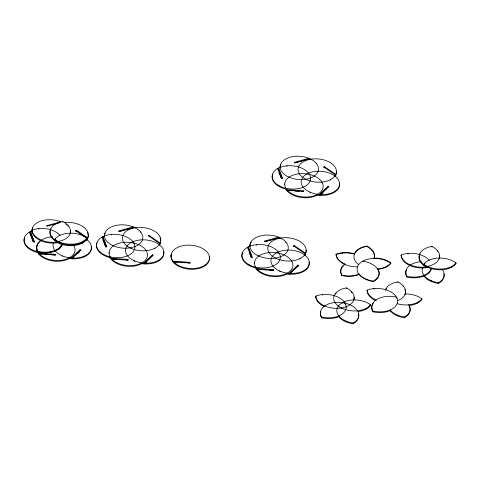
<?xml version="1.0" encoding="UTF-8"?>
<svg xmlns="http://www.w3.org/2000/svg" width="480" height="480" viewBox="0 0 480 480"><rect width="100%" height="100%" fill="white"/><g stroke="black" fill="none" stroke-linecap="round" stroke-linejoin="round"><path stroke-width="0.72" d="M42.288 254.172L38.616 253.914L38.682 253.146L55.572 254.34L55.542 254.922L39.204 253.77L39.144 254.532M116.952 259.44L111.078 259.02L111.138 258.258L128.034 259.452L128.004 260.034L111.666 258.882L111.6 259.644M178.194 262.302L173.052 261.936L173.118 261.174L190.008 262.362L189.978 262.944L173.64 261.792L173.58 262.554M260.148 269.538L256.476 269.28L256.542 268.518L273.432 269.706L273.402 270.288L257.064 269.136L257.004 269.898M291.876 190.782L286.734 190.422L286.8 189.66L303.69 190.848L303.66 191.43L287.322 190.278L287.262 191.04M34.326 242.472L30.426 232.284L30.486 231.522L34.392 241.71L33.456 241.794L29.682 231.942L29.616 232.704L33.144 241.902M32.028 230.85L32.088 230.088A19.242 11.634 4.7 0 1 60.072 235.284M36.684 247.08L36.594 248.226A19.242 11.634 4.7 0 0 48.594 260.016A19.242 11.634 4.7 0 0 69.996 258.162M38.844 229.122L38.892 228.552M62.238 243.93A19.242 11.634 4.7 0 1 37.716 252.156L37.782 251.388A19.242 11.634 4.7 0 1 52.356 236.79M54.66 240.114L54.72 239.352A19.242 11.634 4.7 0 1 86.886 237.996L86.82 238.764A19.242 11.634 4.7 0 1 55.26 240.552L54.696 240.144A19.242 11.634 4.7 0 1 55.902 238.722M55.572 254.34L55.506 255.102L51.102 254.79M58.71 242.154A19.242 11.634 4.7 0 1 57.63 242.352L57.69 241.59A19.242 11.634 4.7 0 1 50.226 230.106A19.242 11.634 4.7 0 1 62.826 221.532A19.242 11.634 4.7 0 1 70.29 233.016A19.242 11.634 4.7 0 1 57.69 241.59M60.762 221.982L60.78 221.796A19.242 11.634 4.7 0 0 32.046 229.74A19.242 11.634 4.7 0 0 58.812 242.508M62.778 222.102L62.826 221.532M62.208 256.416L62.256 255.84M68.136 226.296L68.19 225.582M69.336 258.552L69.396 257.784M72.288 258.834L72.354 258.066L80.85 250.032L80.034 249.69L71.244 257.994L71.178 258.756L79.968 250.452L80.034 249.69M75.66 231.294L75.726 230.532L76.422 230.166L87.684 237.942L87.624 238.71L76.356 230.928L76.422 230.166M80.85 250.032L80.79 250.8L79.968 250.452M82.302 243.714L82.35 243.144M82.41 242.376L82.476 241.614M87.306 239.34L87.372 238.572L75.726 230.532M102.078 237.816L102.144 237.054L105.918 246.906L106.854 246.816L102.948 236.634L102.888 237.396L106.53 246.906M109.068 253.146L109.116 252.576M111.246 234.996L111.288 234.426M133.176 227.67L133.242 226.902L118.872 230.886L118.806 231.648L132.462 227.868M128.034 259.452L127.968 260.214L125.766 260.058M134.142 227.88L134.184 227.304L119.328 231.42L118.872 230.886M134.664 261.528L134.712 260.952M140.514 232.41L140.562 231.84M148.818 236.04L148.884 235.278L160.146 243.054L160.08 243.816L148.188 235.644L148.884 235.278M152.49 254.796L152.43 255.564L143.64 263.868L143.706 263.106L152.49 254.796L153.312 255.144L144.81 263.178L144.75 263.94L146.874 261.936M154.764 248.826L154.812 248.256M159.768 244.446L159.834 243.684M171.03 256.254L171.09 255.486M190.008 262.362L189.948 263.13L187.74 262.974M247.482 248.07L247.542 247.308L251.316 257.16L252.252 257.076L248.346 246.888L248.286 247.65L252.192 257.838M254.466 263.406L254.514 262.83M256.644 245.256L256.692 244.68M282.186 178.302L278.544 168.798L278.604 168.03L282.51 178.218L281.574 178.302L277.8 168.45L278.49 171.186M273.432 269.706L273.372 270.468L268.962 270.162M279.54 238.134L279.588 237.564L264.732 241.68L264.27 241.14L278.64 237.162L278.58 237.924L264.93 241.71M284.724 184.548L284.772 183.972M286.902 166.398L286.95 165.822M280.068 271.782L280.116 271.212M285.912 242.67L285.96 242.094M308.838 159.066L308.898 158.304L294.528 162.282L294.468 163.05L308.118 159.264M290.148 274.2L290.214 273.438L298.71 265.398L297.894 265.056L289.104 273.36L289.044 274.128L297.828 265.818L297.894 265.056M293.526 246.666L293.586 245.898L294.282 245.532L305.544 253.314L305.484 254.076L293.586 245.898M294.222 246.3L294.282 245.532M303.69 190.848L303.624 191.616L301.422 191.46M298.71 265.398L298.65 266.166L297.828 265.818M300.162 259.086L300.21 258.51M309.798 159.276L309.846 158.706L294.984 162.822L294.528 162.282M305.172 254.706L305.232 253.938M310.326 192.924L310.368 192.354M316.17 163.812L316.218 163.236M323.844 167.04L323.778 167.808L324.474 167.442L324.54 166.674L335.802 174.456L335.742 175.218L323.844 167.04L324.54 166.674M324.132 306.486A19.242 11.634 4.7 0 1 315.732 296.85L315.798 296.088A19.242 11.634 4.7 0 1 345.972 305.172A19.242 11.634 4.7 0 1 321.522 317.004L321.456 317.772A19.242 11.634 4.7 0 0 339.498 316.38M328.146 186.198L328.086 186.96L319.296 195.27L319.362 194.502L328.146 186.198L328.968 186.546L320.466 194.58L320.406 195.342L323.064 192.828M330.42 180.228L330.468 179.652M320.364 313.464L320.424 312.702M322.554 295.122L322.602 294.552M335.424 175.848L335.49 175.086M357.468 266.856A19.242 11.634 4.7 0 1 336.078 254.604L336.108 254.22A19.242 11.634 4.7 0 1 354.474 253.806A19.242 11.634 4.7 0 1 366.816 246.048A19.242 11.634 4.7 0 1 374.118 258.072L374.088 258.456A19.242 11.634 4.7 0 0 366.78 246.426L366.816 246.048M340.704 271.218L340.734 270.834M338.322 306.69L338.37 306.114L338.97 306.552M342.882 253.068L342.912 252.684M341.832 275.142A19.242 11.634 4.7 0 0 359.136 274.08L359.1 274.458A19.242 11.634 4.7 0 1 341.796 275.526L341.832 275.142A19.242 11.634 4.7 0 1 344.994 264.084A19.242 11.634 4.7 0 1 336.108 254.22M341.322 308.544L341.37 307.974M344.994 264.084L344.964 264.462A19.242 11.634 4.7 0 0 341.796 275.526M342.414 303.24L342.462 302.67M345.09 303.744L345.138 303.174L345.72 304.404M346.44 288.672L346.506 287.91A19.242 11.634 4.7 0 0 338.862 306.474A19.242 11.634 4.7 0 0 370.53 304.764L370.47 305.526A19.242 11.634 4.7 0 1 358.188 311.478M346.182 307.254L346.23 306.678M345.96 321.84L346.026 321.078M354.474 253.806L354.444 254.184A19.242 11.634 4.7 0 0 336.078 254.604M351.822 292.536L351.87 291.966M338.616 316.518A19.242 11.634 4.7 0 0 353.106 323.784L353.172 323.022A19.242 11.634 4.7 0 0 355.074 307.932A19.242 11.634 4.7 0 0 330.612 303.288A19.242 11.634 4.7 0 0 321.522 317.004M366.3 279.594L366.336 279.21M367.146 290.082A19.242 11.634 4.7 0 0 376.032 299.946L375.972 300.708A19.242 11.634 4.7 0 1 367.086 290.85L367.146 290.082A19.242 11.634 4.7 0 1 397.326 299.172A19.242 11.634 4.7 0 1 372.87 311.004L372.804 311.766A19.242 11.634 4.7 0 0 390.738 310.428M366.06 309.144L366.12 308.376M372.15 250.482L372.18 250.098M390.81 263.28A19.242 11.634 4.7 0 0 359.466 263.658A19.242 11.634 4.7 0 0 373.446 281.538L373.482 281.154A19.242 11.634 4.7 0 0 377.85 268.932A19.242 11.634 4.7 0 0 390.84 262.896L390.81 263.28A19.242 11.634 4.7 0 1 377.82 269.31L377.85 268.932M371.712 307.458L371.778 306.696M373.902 289.122L373.95 288.546M386.4 266.892L386.43 266.514M385.47 290.238L385.518 289.668A19.242 11.634 4.7 0 1 397.854 281.91A19.242 11.634 4.7 0 1 397.578 300.678M397.806 282.48L397.854 281.91M427.926 267.396A19.242 11.634 4.7 0 1 401.142 255.738L401.202 254.97A19.242 11.634 4.7 0 1 429.186 260.172M397.308 315.84L397.374 315.072M403.17 286.536L403.218 285.96M405.738 272.73L405.798 271.968M407.958 254.01L408.006 253.434M405.108 294.51L405.156 293.94A19.242 11.634 4.7 0 1 421.878 298.758L421.818 299.526A19.242 11.634 4.7 0 1 409.458 305.484M431.358 268.818A19.242 11.634 4.7 0 1 406.83 277.038L406.896 276.276A19.242 11.634 4.7 0 1 421.476 261.672M404.52 317.022A19.242 11.634 4.7 0 1 390.174 309.942L390.108 310.704A19.242 11.634 4.7 0 0 404.454 317.784L404.52 317.022A19.242 11.634 4.7 0 0 408.888 304.794L408.834 305.508M417.408 303.138L417.468 302.376M423.774 265.002L423.834 264.24A19.242 11.634 4.7 0 1 456 262.884L455.94 263.646A19.242 11.634 4.7 0 1 424.38 265.434L423.774 265.002A19.242 11.634 4.7 0 1 425.016 263.604M427.47 267.114A19.242 11.634 4.7 0 1 426.744 267.24L426.81 266.472A19.242 11.634 4.7 0 1 419.34 254.988A19.242 11.634 4.7 0 1 431.94 246.414A19.242 11.634 4.7 0 1 439.404 257.898A19.242 11.634 4.7 0 1 426.81 266.472M431.892 246.984L431.94 246.414M431.304 281.49L431.37 280.728M437.244 251.232L437.31 250.47M423.96 276.168A19.242 11.634 4.7 0 0 438.45 283.434L438.516 282.672A19.242 11.634 4.7 0 0 442.608 270.018M451.53 267.264L451.59 266.502M78.132 253.308L79.194 252.306M60.78 221.796L46.41 225.774L46.866 226.314L59.604 222.78M294.816 190.992L299.22 191.304M180.396 262.452L185.538 262.818M44.49 254.328L48.9 254.634M119.154 259.59L123.564 259.902M262.356 269.694L266.76 270.006M423.834 264.24L424.44 264.672A19.242 11.634 4.7 0 0 456 262.884M54.72 239.352L55.326 239.79A19.242 11.634 4.7 0 0 86.886 237.996M397.044 298.326L396.486 297.168A19.242 11.634 4.7 0 0 377.058 299.286A19.242 11.634 4.7 0 0 372.87 311.004M278.994 172.5L281.262 178.41M249.24 252.672L251.004 257.268M102.834 239.784L105.606 247.014M317.994 194.748A19.242 11.634 4.7 0 1 299.376 197.19A19.242 11.634 4.7 0 1 285.402 188.25M286.68 189.234A19.242 11.634 4.7 0 1 272.748 174.234M278.544 168.798A19.242 11.634 4.7 0 1 279.018 168.57M280.068 167.91A19.242 11.634 4.7 0 1 280.86 164.406M339.324 183.096A19.242 11.634 4.7 0 1 316.824 194.964M336.324 171.426A19.242 11.634 4.7 0 1 334.998 176.538M309.066 261.954A19.242 11.634 4.7 0 1 286.566 273.822M406.83 277.038A19.242 11.634 4.7 0 1 406.638 269.586M431.046 269.178A19.242 11.634 4.7 0 1 406.896 276.276M443.922 273.864A19.242 11.634 4.7 0 1 438.45 283.434M438.516 282.672A19.242 11.634 4.7 0 1 422.838 267.234M401.142 255.738A19.242 11.634 4.7 0 1 401.544 255.582M427.992 266.634A19.242 11.634 4.7 0 1 401.202 254.97M426.744 267.24A19.242 11.634 4.7 0 1 420.114 253.746M439.428 255.51A19.242 11.634 4.7 0 1 439.5 257.862M455.148 263.088A19.242 11.634 4.7 0 1 455.94 263.646M409.164 306.15A19.242 11.634 4.7 0 1 404.454 317.784M372.804 311.766A19.242 11.634 4.7 0 1 373.758 302.676M367.086 290.85A19.242 11.634 4.7 0 1 367.488 290.694M404.886 289.5A19.242 11.634 4.7 0 1 405.252 294.18M421.296 299.148A19.242 11.634 4.7 0 1 421.818 299.526M421.878 298.758A19.242 11.634 4.7 0 1 397.11 303.696M385.842 289.578A19.242 11.634 4.7 0 1 386.61 288.372M160.02 237.732A19.242 11.634 4.7 0 1 159.342 245.142M163.668 251.7A19.242 11.634 4.7 0 1 141.168 263.562M104.412 236.508A19.242 11.634 4.7 0 1 105.204 233.004M111.024 257.838A19.242 11.634 4.7 0 1 97.092 242.832M102.888 237.396A19.242 11.634 4.7 0 1 103.362 237.174M142.338 263.346A19.242 11.634 4.7 0 1 109.914 257.214M91.206 246.588A19.242 11.634 4.7 0 1 68.346 258.39M86.352 239.232A19.242 11.634 4.7 0 1 77.688 257.868A19.242 11.634 4.7 0 1 53.31 243.444M70.416 232.176A19.242 11.634 4.7 0 1 70.356 233.364M32.088 232.572A19.242 11.634 4.7 0 1 32.742 227.892M62.208 244.314A19.242 11.634 4.7 0 1 58.422 249.558M38.562 252.726A19.242 11.634 4.7 0 1 24.63 237.72M30.426 232.284A19.242 11.634 4.7 0 1 30.9 232.062M62.274 243.552A19.242 11.634 4.7 0 1 33.096 250.254A19.242 11.634 4.7 0 1 32.448 230.694M37.716 252.156A19.242 11.634 4.7 0 1 37.524 244.698M73.17 244.68A19.242 11.634 4.7 0 1 66.438 259.098A19.242 11.634 4.7 0 1 41.424 255.768A19.242 11.634 4.7 0 1 41.316 240.438M51.132 237.27A19.242 11.634 4.7 0 1 52.326 237.174M209.202 256.824A19.242 11.634 4.7 0 1 189.636 269.232A19.242 11.634 4.7 0 1 171.456 254.16M287.742 273.606A19.242 11.634 4.7 0 1 269.124 276.048A19.242 11.634 4.7 0 1 255.144 267.108M256.422 268.092A19.242 11.634 4.7 0 1 242.49 253.092M248.286 247.65A19.242 11.634 4.7 0 1 248.76 247.428M249.816 246.768A19.242 11.634 4.7 0 1 251.268 242.16M306.066 250.284A19.242 11.634 4.7 0 1 304.5 255.732M61.932 244.296A19.242 11.634 4.7 0 1 37.782 251.388M58.878 241.746A19.242 11.634 4.7 0 1 32.088 230.088M65.868 224.226A19.242 11.634 4.7 0 1 66.816 225.012M70.314 230.622A19.242 11.634 4.7 0 1 70.386 232.98M57.63 242.352A19.242 11.634 4.7 0 1 51 228.864M86.034 238.2A19.242 11.634 4.7 0 1 86.82 238.764M369.948 305.148A19.242 11.634 4.7 0 1 370.47 305.526M358.278 313.194A19.242 11.634 4.7 0 1 353.106 323.784M321.456 317.772A19.242 11.634 4.7 0 1 320.79 311.37M353.172 323.022A19.242 11.634 4.7 0 1 339.186 305.142A19.242 11.634 4.7 0 1 370.53 304.764M335.4 294.198A19.242 11.634 4.7 0 1 336.27 293.232M351.06 291.924A19.242 11.634 4.7 0 1 351.324 292.188M353.988 297.006A19.242 11.634 4.7 0 1 354.066 299.358M346.506 287.91A19.242 11.634 4.7 0 1 343.902 307.434A19.242 11.634 4.7 0 1 315.798 296.088M315.732 296.85A19.242 11.634 4.7 0 1 316.14 296.7M362.742 261.186A19.242 11.634 4.7 0 1 378.144 269.88A19.242 11.634 4.7 0 1 373.446 281.538M373.482 281.154A19.242 11.634 4.7 0 1 359.136 274.08M374.118 258.072A19.242 11.634 4.7 0 1 390.84 262.896M358.644 264.63A19.242 11.634 4.7 0 1 366.78 246.426M87.558 232.62A19.242 11.634 4.7 0 1 86.64 240.366M62.166 245.298A19.242 11.634 4.7 0 1 60.984 244.932M64.38 222.456A19.242 11.634 4.7 0 1 87.786 237.702A19.242 11.634 4.7 0 1 56.448 242.106M292.434 194.052A19.242 11.634 4.7 0 0 323.034 187.722A19.242 11.634 4.7 0 0 296.43 174.21A19.242 11.634 4.7 0 0 292.434 194.052M279.498 185.94A19.242 11.634 4.7 0 0 310.392 180.06A19.242 11.634 4.7 0 0 284.268 166.2A19.242 11.634 4.7 0 0 279.498 185.94M288.396 176.934A19.242 11.634 4.7 0 0 318.474 169.872A19.242 11.634 4.7 0 0 291.132 156.948A19.242 11.634 4.7 0 0 288.396 176.934M309.618 192.018A19.242 11.634 4.7 0 0 339.516 184.722A19.242 11.634 4.7 0 0 311.94 171.996A19.242 11.634 4.7 0 0 309.618 192.018M306.654 179.7A19.242 11.634 4.7 0 0 336.402 172.206A19.242 11.634 4.7 0 0 308.64 159.642A19.242 11.634 4.7 0 0 306.654 179.7M279.366 270.876A19.242 11.634 4.7 0 0 309.258 263.58A19.242 11.634 4.7 0 0 281.682 250.854A19.242 11.634 4.7 0 0 279.366 270.876M130.998 248.298A19.242 11.634 4.7 0 0 160.746 240.81A19.242 11.634 4.7 0 0 132.984 228.24A19.242 11.634 4.7 0 0 130.998 248.298M133.962 260.622A19.242 11.634 4.7 0 0 163.86 253.32A19.242 11.634 4.7 0 0 136.278 240.594A19.242 11.634 4.7 0 0 133.962 260.622M112.74 245.532A19.242 11.634 4.7 0 0 142.812 238.47A19.242 11.634 4.7 0 0 115.476 225.546A19.242 11.634 4.7 0 0 112.74 245.532M103.842 254.538A19.242 11.634 4.7 0 0 134.73 248.664A19.242 11.634 4.7 0 0 108.606 234.804A19.242 11.634 4.7 0 0 103.842 254.538M116.778 262.656A19.242 11.634 4.7 0 0 147.372 256.32A19.242 11.634 4.7 0 0 120.774 242.814A19.242 11.634 4.7 0 0 116.778 262.656M178.758 265.566A19.242 11.634 4.7 0 0 209.352 259.236A19.242 11.634 4.7 0 0 182.754 245.724A19.242 11.634 4.7 0 0 178.758 265.566M262.182 272.91A19.242 11.634 4.7 0 0 292.776 266.58A19.242 11.634 4.7 0 0 266.178 253.068A19.242 11.634 4.7 0 0 262.182 272.91M249.24 264.798A19.242 11.634 4.7 0 0 280.134 258.918A19.242 11.634 4.7 0 0 254.01 245.058A19.242 11.634 4.7 0 0 249.24 264.798M258.138 255.792A19.242 11.634 4.7 0 0 288.216 248.73A19.242 11.634 4.7 0 0 260.874 235.806A19.242 11.634 4.7 0 0 258.138 255.792M276.402 258.552A19.242 11.634 4.7 0 0 306.144 251.064A19.242 11.634 4.7 0 0 278.382 238.5A19.242 11.634 4.7 0 0 276.402 258.552"/></g></svg>
